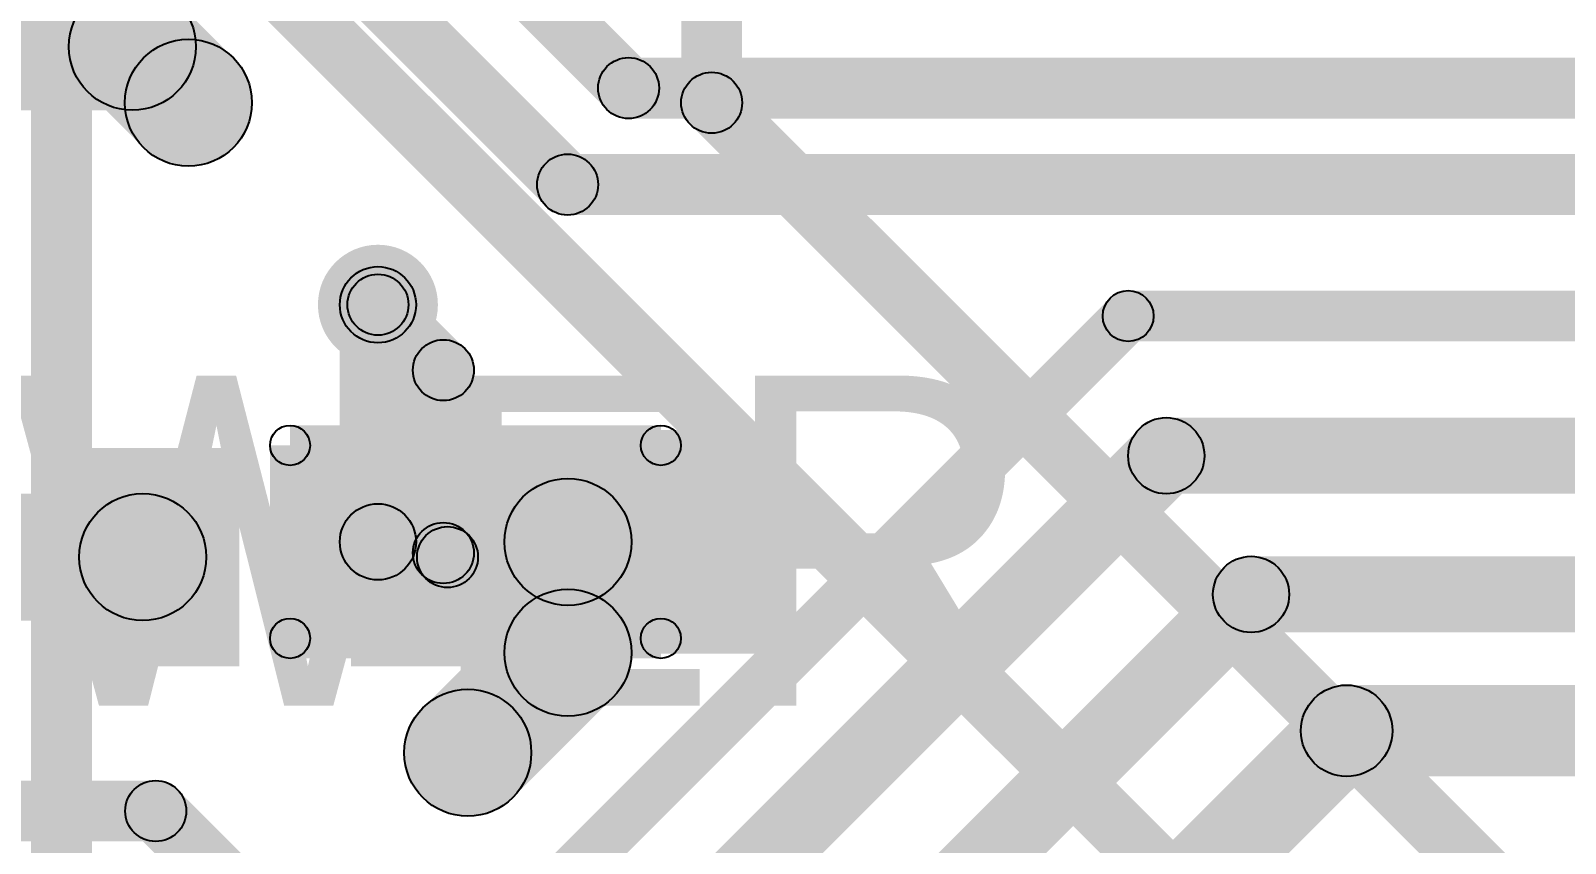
# Model space of a CAD drawing. Header units: millimetres. Extents: x -1.37 to 1.18, y -0.07 to 2.63.
# Drawn here: x -0.1061 to 0.1961, y 0.5702 to 0.7302 of the extents above; entities that cross this region are included whole.
import ezdxf

# ---------------------------------------------------------------- set-up
doc = ezdxf.new("R2010")
doc.units = ezdxf.units.MM
doc.header["$MEASUREMENT"] = 0
for name, color, linetype in [('BottomLayer', 5, 'Continuous'), ('BottomPaste', 16, 'Continuous'), ('BottomSolder', 6, 'Continuous'), ('TopLayer', 1, 'Continuous'), ('TopOverlay', 2, 'Continuous'), ('TopPaste', 8, 'Continuous'), ('TopSolder', 216, 'Continuous'), ('ViaHoleLayer', 16, 'Continuous')]:
    doc.layers.add(name, color=color, linetype=linetype)

# ---------------------------------------------------------------- blocks, each defined once
blk = doc.blocks.new('LED_0402_68')
at = {"layer": 'TopLayer'}
for points in [[(-0.03091, 0.01417), (-0.0065, 0.01417), (-0.0065, -0.01417), (-0.03091, -0.01417)], [(0.0065, 0.01417), (0.03091, 0.01417), (0.03091, -0.01417), (0.0065, -0.01417)]]:
    blk.add_hatch(color=1, dxfattribs=at).paths.add_polyline_path(points)
at = {"layer": 'TopOverlay'}
h = blk.add_hatch(color=2, dxfattribs=at)
edge = h.paths.add_edge_path()
edge.add_arc((-0.036, 0.019), 0.00394, 0, 360)
h = blk.add_hatch(color=2, dxfattribs=at)
edge = h.paths.add_edge_path()
edge.add_arc((-0.036, 0.019), 0.00394, 0, 360)
for points in [[(-0.036, 0.01506), (-0.036, 0.02294), (0.037, 0.02294), (0.037, 0.01506)], [(0.037, -0.022), (0.063, -0.022), (0.063, 0.022), (0.037, 0.022)], [(-0.03206, -0.019), (-0.03994, -0.019), (-0.03994, 0.019), (-0.03206, 0.019)], [(0.04094, -0.019), (0.03306, -0.019), (0.03306, 0.019), (0.04094, 0.019)], [(-0.036, -0.02294), (-0.036, -0.01506), (0.037, -0.01506), (0.037, -0.02294)]]:
    blk.add_hatch(color=2, dxfattribs=at).paths.add_polyline_path(points)
h = blk.add_hatch(color=2, dxfattribs=at)
edge = h.paths.add_edge_path()
edge.add_arc((0.037, 0.019), 0.00394, 0, 360)
h = blk.add_hatch(color=2, dxfattribs=at)
edge = h.paths.add_edge_path()
edge.add_arc((0.037, 0.019), 0.00394, 0, 360)
h = blk.add_hatch(color=2, dxfattribs=at)
edge = h.paths.add_edge_path()
edge.add_arc((-0.036, -0.019), 0.00394, 0, 360)
h = blk.add_hatch(color=2, dxfattribs=at)
edge = h.paths.add_edge_path()
edge.add_arc((-0.036, -0.019), 0.00394, 0, 360)
h = blk.add_hatch(color=2, dxfattribs=at)
edge = h.paths.add_edge_path()
edge.add_arc((0.037, -0.019), 0.00394, 0, 360)
h = blk.add_hatch(color=2, dxfattribs=at)
edge = h.paths.add_edge_path()
edge.add_arc((0.037, -0.019), 0.00394, 0, 360)
at = {"layer": 'TopPaste'}
for points in [[(-0.03091, 0.01417), (-0.0065, 0.01417), (-0.0065, -0.01417), (-0.03091, -0.01417)], [(0.0065, 0.01417), (0.03091, 0.01417), (0.03091, -0.01417), (0.0065, -0.01417)]]:
    blk.add_hatch(color=8, dxfattribs=at).paths.add_polyline_path(points)
at = {"layer": 'TopSolder'}
for points in [[(-0.03491, 0.01817), (-0.0025, 0.01817), (-0.0025, -0.01817), (-0.03491, -0.01817)], [(0.0025, 0.01817), (0.03491, 0.01817), (0.03491, -0.01817), (0.0025, -0.01817)]]:
    blk.add_hatch(color=216, dxfattribs=at).paths.add_polyline_path(points)
at = {"layer": 'TopOverlay'}
for centre in [(-0.036, 0.019), (-0.036, 0.019), (0.037, 0.019), (0.037, 0.019), (-0.036, -0.019), (-0.036, -0.019), (0.037, -0.019), (0.037, -0.019)]:
    blk.add_circle(centre, 0.00394, dxfattribs=at)
blk = doc.blocks.new('R__0603_B_79')
at = {"layer": 'BottomLayer'}
for points in [[(-0.045, -0.0175), (-0.045, 0.0175), (-0.015, 0.0175), (-0.015, -0.0175)], [(0.015, -0.0175), (0.015, 0.0175), (0.045, 0.0175), (0.045, -0.0175)]]:
    blk.add_hatch(color=5, dxfattribs=at).paths.add_polyline_path(points)
at = {"layer": 'BottomPaste'}
for points in [[(-0.045, -0.0175), (-0.045, 0.0175), (-0.015, 0.0175), (-0.015, -0.0175)], [(0.015, -0.0175), (0.015, 0.0175), (0.045, 0.0175), (0.045, -0.0175)]]:
    blk.add_hatch(color=16, dxfattribs=at).paths.add_polyline_path(points)
at = {"layer": 'BottomSolder'}
for points in [[(-0.049, -0.0215), (-0.049, 0.0215), (-0.011, 0.0215), (-0.011, -0.0215)], [(0.011, -0.0215), (0.011, 0.0215), (0.049, 0.0215), (0.049, -0.0215)]]:
    blk.add_hatch(color=6, dxfattribs=at).paths.add_polyline_path(points)

msp = doc.modelspace()

# ---------------------------------------------------------------- hatches: boundary and pattern name
at = {"layer": 'BottomLayer'}
for points in [[(-0.07557, 0.74829), (-0.06708, 0.75677), (0.17144, 0.51824), (0.16296, 0.50976)], [(0.034, 0.716), (0.022, 0.716), (0.022, 0.75), (0.034, 0.75)], [(-0.132, 0.71453), (-0.132, 0.73953), (-0.08603, 0.73953), (-0.08603, 0.71453)], [(-0.09487, 0.71819), (-0.07719, 0.73587), (-0.06616, 0.72484), (-0.08384, 0.70716)], [(0.02376, 0.71176), (0.03224, 0.72024), (0.19024, 0.56224), (0.18176, 0.55376)], [(-0.04194, 0.67199), (-0.03346, 0.68047), (-0.02057, 0.66758), (-0.02905, 0.6591)], [(-0.01881, 0.62734), (-0.03081, 0.62734), (-0.03081, 0.66334), (-0.01881, 0.66334)], [(-0.223, 0.61403), (-0.223, 0.63903), (-0.084, 0.63903), (-0.084, 0.61403)], [(-0.02905, 0.6231), (-0.02057, 0.63158), (-0.01976, 0.63077), (-0.02824, 0.62229)], [(-0.12519, 0.57053), (-0.12519, 0.58253), (-0.08144, 0.58253), (-0.08144, 0.57053)], [(-0.08568, 0.57229), (-0.0772, 0.58077), (-0.04595, 0.54952), (-0.05443, 0.54103)]]:
    msp.add_hatch(color=5, dxfattribs=at).paths.add_polyline_path(points)
h = msp.add_hatch(color=5, dxfattribs=at)
edge = h.paths.add_edge_path()
edge.add_arc((-0.08603, 0.72703), 0.0125, 0, 360)
h = msp.add_hatch(color=5, dxfattribs=at)
edge = h.paths.add_edge_path()
edge.add_arc((-0.08603, 0.72703), 0.0125, 0, 360)
h = msp.add_hatch(color=5, dxfattribs=at)
edge = h.paths.add_edge_path()
edge.add_arc((-0.075, 0.716), 0.0125, 0, 360)
h = msp.add_hatch(color=5, dxfattribs=at)
edge = h.paths.add_edge_path()
edge.add_arc((-0.075, 0.716), 0.01181, 0, 360)
h = msp.add_hatch(color=5, dxfattribs=at)
edge = h.paths.add_edge_path()
edge.add_arc((0.028, 0.716), 0.006, 0, 360)
h = msp.add_hatch(color=5, dxfattribs=at)
edge = h.paths.add_edge_path()
edge.add_arc((0.028, 0.716), 0.006, 0, 360)
h = msp.add_hatch(color=5, dxfattribs=at)
edge = h.paths.add_edge_path()
edge.add_arc((-0.0377, 0.67623), 0.01181, 0, 360)
h = msp.add_hatch(color=5, dxfattribs=at)
edge = h.paths.add_edge_path()
edge.add_arc((-0.0377, 0.67623), 0.006, 0, 360)
h = msp.add_hatch(color=5, dxfattribs=at)
edge = h.paths.add_edge_path()
edge.add_arc((-0.02481, 0.66334), 0.006, 0, 360)
h = msp.add_hatch(color=5, dxfattribs=at)
edge = h.paths.add_edge_path()
edge.add_arc((-0.02481, 0.66334), 0.006, 0, 360)
h = msp.add_hatch(color=5, dxfattribs=at)
edge = h.paths.add_edge_path()
edge.add_arc((-0.084, 0.62653), 0.0125, 0, 360)
h = msp.add_hatch(color=5, dxfattribs=at)
edge = h.paths.add_edge_path()
edge.add_arc((-0.02481, 0.62734), 0.006, 0, 360)
h = msp.add_hatch(color=5, dxfattribs=at)
edge = h.paths.add_edge_path()
edge.add_arc((-0.02481, 0.62734), 0.006, 0, 360)
h = msp.add_hatch(color=5, dxfattribs=at)
edge = h.paths.add_edge_path()
edge.add_arc((-0.024, 0.62653), 0.006, 0, 360)
h = msp.add_hatch(color=5, dxfattribs=at)
edge = h.paths.add_edge_path()
edge.add_arc((-0.02, 0.588), 0.01181, 0, 360)
h = msp.add_hatch(color=5, dxfattribs=at)
edge = h.paths.add_edge_path()
edge.add_arc((-0.08144, 0.57653), 0.006, 0, 360)
h = msp.add_hatch(color=5, dxfattribs=at)
edge = h.paths.add_edge_path()
edge.add_arc((-0.08144, 0.57653), 0.006, 0, 360)
at = {"layer": 'TopLayer'}
for points in [[(-0.03761, 0.75966), (-0.02913, 0.76814), (0.01588, 0.72313), (0.0074, 0.71465)], [(-0.094, 0.5081), (-0.106, 0.5081), (-0.106, 0.76352), (-0.094, 0.76352)], [(-0.0573, 0.74834), (-0.04881, 0.75683), (0.00388, 0.70413), (-0.0046, 0.69565)], [(0.01164, 0.71289), (0.01164, 0.72489), (0.86589, 0.72489), (0.86589, 0.71289)], [(-0.00036, 0.69389), (-0.00036, 0.70589), (0.52466, 0.70589), (0.52466, 0.69389)], [(-0.02546, 0.53146), (-0.03254, 0.53854), (0.10646, 0.67754), (0.11354, 0.67046)], [(0.11, 0.669), (0.11, 0.679), (0.39, 0.679), (0.39, 0.669)], [(-0.0302, 0.62953), (-0.0452, 0.62953), (-0.0452, 0.67623), (-0.0302, 0.67623)], [(0.1175, 0.639), (0.1175, 0.654), (0.46329, 0.654), (0.46329, 0.639)], [(-0.0197, 0.4987), (-0.0303, 0.5093), (0.1122, 0.65181), (0.12281, 0.6412)], [(0.0122, 0.6077), (-0.0128, 0.6077), (-0.0128, 0.62953), (0.0122, 0.62953)], [(0.13419, 0.61169), (0.13419, 0.62669), (0.50319, 0.62669), (0.50319, 0.61169)], [(0.0303, 0.5047), (0.0197, 0.5153), (0.12889, 0.62449), (0.13949, 0.61389)], [(-0.01116, 0.57916), (-0.02884, 0.59684), (-0.00914, 0.61654), (0.00854, 0.59886)], [(0.153, 0.58333), (0.153, 0.60133), (0.56533, 0.60133), (0.56533, 0.58333)], [(0.08136, 0.50797), (0.06864, 0.52069), (0.14664, 0.59869), (0.15936, 0.58597)], [(-0.0075, 0.588), (-0.0325, 0.588), (-0.0325, 0.588), (-0.0075, 0.588)]]:
    msp.add_hatch(color=1, dxfattribs=at).paths.add_polyline_path(points)
h = msp.add_hatch(color=1, dxfattribs=at)
edge = h.paths.add_edge_path()
edge.add_arc((-0.075, 0.716), 0.01181, 0, 360)
h = msp.add_hatch(color=1, dxfattribs=at)
edge = h.paths.add_edge_path()
edge.add_arc((0.01164, 0.71889), 0.006, 0, 360)
h = msp.add_hatch(color=1, dxfattribs=at)
edge = h.paths.add_edge_path()
edge.add_arc((0.01164, 0.71889), 0.006, 0, 360)
h = msp.add_hatch(color=1, dxfattribs=at)
edge = h.paths.add_edge_path()
edge.add_arc((-0.00036, 0.69989), 0.006, 0, 360)
h = msp.add_hatch(color=1, dxfattribs=at)
edge = h.paths.add_edge_path()
edge.add_arc((-0.00036, 0.69989), 0.006, 0, 360)
h = msp.add_hatch(color=1, dxfattribs=at)
edge = h.paths.add_edge_path()
edge.add_arc((-0.0377, 0.67623), 0.01181, 0, 360)
h = msp.add_hatch(color=1, dxfattribs=at)
edge = h.paths.add_edge_path()
edge.add_arc((-0.0377, 0.67623), 0.0075, 0, 360)
h = msp.add_hatch(color=1, dxfattribs=at)
edge = h.paths.add_edge_path()
edge.add_arc((0.11, 0.674), 0.005, 0, 360)
h = msp.add_hatch(color=1, dxfattribs=at)
edge = h.paths.add_edge_path()
edge.add_arc((0.11, 0.674), 0.005, 0, 360)
h = msp.add_hatch(color=1, dxfattribs=at)
edge = h.paths.add_edge_path()
edge.add_arc((0.1175, 0.6465), 0.0075, 0, 360)
h = msp.add_hatch(color=1, dxfattribs=at)
edge = h.paths.add_edge_path()
edge.add_arc((0.1175, 0.6465), 0.0075, 0, 360)
h = msp.add_hatch(color=1, dxfattribs=at)
edge = h.paths.add_edge_path()
edge.add_arc((-0.0003, 0.62953), 0.0125, 0, 360)
h = msp.add_hatch(color=1, dxfattribs=at)
edge = h.paths.add_edge_path()
edge.add_arc((-0.0377, 0.62953), 0.0075, 0, 360)
h = msp.add_hatch(color=1, dxfattribs=at)
edge = h.paths.add_edge_path()
edge.add_arc((0.13419, 0.61919), 0.0075, 0, 360)
h = msp.add_hatch(color=1, dxfattribs=at)
edge = h.paths.add_edge_path()
edge.add_arc((0.13419, 0.61919), 0.0075, 0, 360)
h = msp.add_hatch(color=1, dxfattribs=at)
edge = h.paths.add_edge_path()
edge.add_arc((-0.0003, 0.6077), 0.0125, 0, 360)
h = msp.add_hatch(color=1, dxfattribs=at)
edge = h.paths.add_edge_path()
edge.add_arc((-0.0003, 0.6077), 0.0125, 0, 360)
h = msp.add_hatch(color=1, dxfattribs=at)
edge = h.paths.add_edge_path()
edge.add_arc((0.153, 0.59233), 0.009, 0, 360)
h = msp.add_hatch(color=1, dxfattribs=at)
edge = h.paths.add_edge_path()
edge.add_arc((0.153, 0.59233), 0.009, 0, 360)
h = msp.add_hatch(color=1, dxfattribs=at)
edge = h.paths.add_edge_path()
edge.add_arc((-0.02, 0.588), 0.0125, 0, 360)
h = msp.add_hatch(color=1, dxfattribs=at)
edge = h.paths.add_edge_path()
edge.add_arc((-0.02, 0.588), 0.0125, 0, 360)
h = msp.add_hatch(color=1, dxfattribs=at)
edge = h.paths.add_edge_path()
edge.add_arc((-0.02, 0.588), 0.0125, 0, 360)
h = msp.add_hatch(color=1, dxfattribs=at)
edge = h.paths.add_edge_path()
edge.add_arc((-0.02, 0.588), 0.01181, 0, 360)
at = {"layer": 'ViaHoleLayer'}
h = msp.add_hatch(color=16, dxfattribs=at)
edge = h.paths.add_edge_path()
edge.add_arc((-0.075, 0.716), 0.00591, 0, 360)
h = msp.add_hatch(color=16, dxfattribs=at)
edge = h.paths.add_edge_path()
edge.add_arc((-0.0377, 0.67623), 0.00591, 0, 360)
h = msp.add_hatch(color=16, dxfattribs=at)
edge = h.paths.add_edge_path()
edge.add_arc((-0.02, 0.588), 0.00591, 0, 360)

# ---------------------------------------------------------------- linework, layer by layer
at = {"layer": 'BottomLayer'}
for centre, radius in [((-0.08603, 0.72703), 0.0125), ((-0.08603, 0.72703), 0.0125), ((-0.075, 0.716), 0.0125), ((0.028, 0.716), 0.006), ((0.028, 0.716), 0.006), ((-0.0377, 0.67623), 0.006), ((-0.02481, 0.66334), 0.006), ((-0.02481, 0.66334), 0.006), ((-0.084, 0.62653), 0.0125), ((-0.02481, 0.62734), 0.006), ((-0.02481, 0.62734), 0.006), ((-0.024, 0.62653), 0.006), ((-0.08144, 0.57653), 0.006), ((-0.08144, 0.57653), 0.006)]:
    msp.add_circle(centre, radius, dxfattribs=at)
at = {"layer": 'TopLayer'}
for centre, radius in [((0.01164, 0.71889), 0.006), ((0.01164, 0.71889), 0.006), ((-0.00036, 0.69989), 0.006), ((-0.00036, 0.69989), 0.006), ((-0.0377, 0.67623), 0.0075), ((0.11, 0.674), 0.005), ((0.11, 0.674), 0.005), ((0.1175, 0.6465), 0.0075), ((0.1175, 0.6465), 0.0075), ((-0.0003, 0.62953), 0.0125), ((-0.0377, 0.62953), 0.0075), ((0.13419, 0.61919), 0.0075), ((0.13419, 0.61919), 0.0075), ((-0.0003, 0.6077), 0.0125), ((-0.0003, 0.6077), 0.0125), ((0.153, 0.59233), 0.009), ((0.153, 0.59233), 0.009), ((-0.02, 0.588), 0.0125), ((-0.02, 0.588), 0.0125), ((-0.02, 0.588), 0.0125)]:
    msp.add_circle(centre, radius, dxfattribs=at)

# ---------------------------------------------------------------- block references
for name, p, rotation in [('LED_0402_68', (-0.019, 0.62953), 360), ('R__0603_B_79', (-0.054, 0.62653), 180)]:
    msp.add_blockref(name, p, dxfattribs=dict(rotation=rotation))

# ---------------------------------------------------------------- texts
at = {"layer": 'TopOverlay'}
msp.add_text('3V3 POWER', height=0.065, rotation=360, dxfattribs=at).set_placement((-0.415, 0.59729))

doc.saveas('drawing.dxf')
